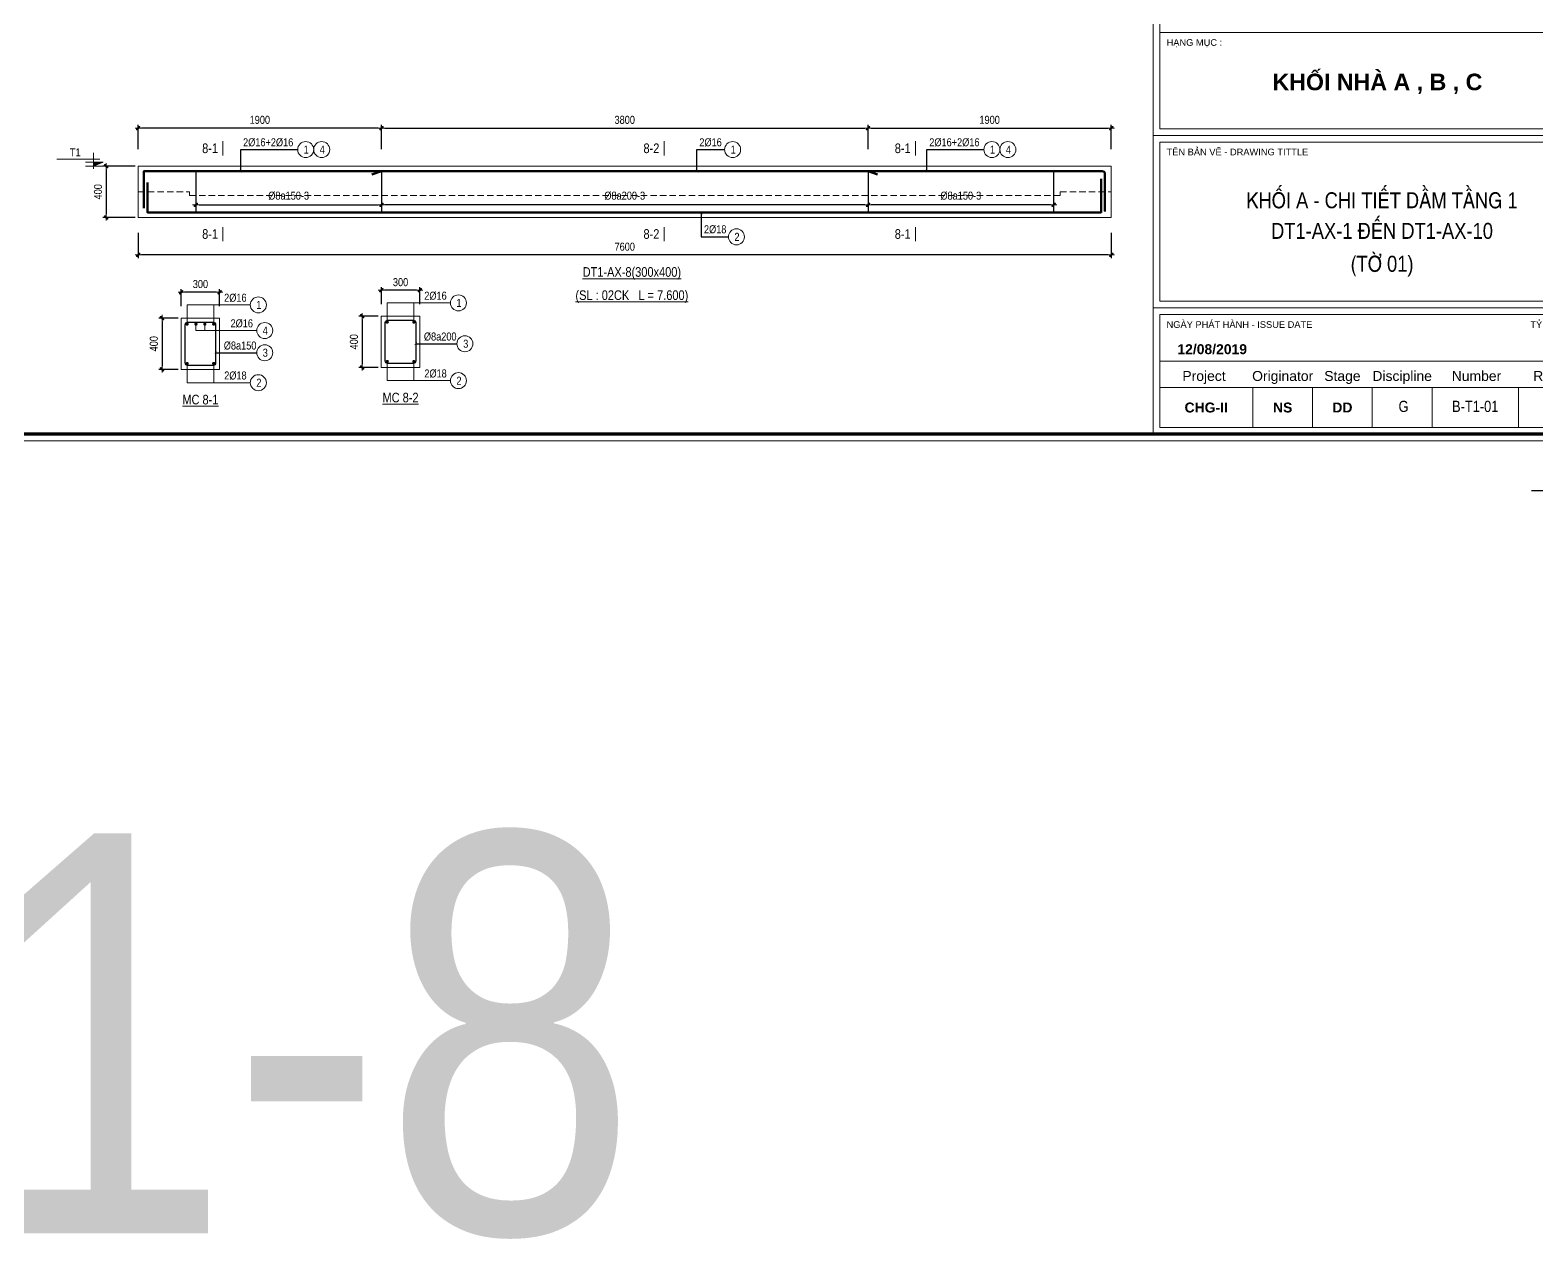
# Model space of a CAD drawing. Header units: millimetres. Extents: x 397144 to 8960116, y 345581 to 674207.
# Drawn here: x 4919086 to 4930854, y 642655 to 652098 of the extents above; entities that cross this region are included whole.
import ezdxf
from ezdxf.enums import TextEntityAlignment as Align

# ---------------------------------------------------------------- set-up
doc = ezdxf.new("R2010")
doc.units = ezdxf.units.MM
doc.header["$PDSIZE"] = -10
doc.linetypes.add('CENTER', pattern=[2, 1.25, -0.25, 0.25, -0.25])
doc.linetypes.add('HIDDEN', pattern=[0.375, 0.25, -0.125])
doc.layers.get('0').update_dxf_attribs({"linetype": 'CONTINUOUS'})
doc.layers.get('Defpoints').update_dxf_attribs({"color": 12, "linetype": 'CONTINUOUS'})
for name, color, linetype, lineweight in [('CDAI', 8, 'CONTINUOUS', 30), ('CHUNHO', 7, 'CENTER', 13), ('CTHEP', 2, 'CONTINUOUS', 50), ('DBAO', 3, 'CONTINUOUS', 20), ('DGIONG', 4, 'CONTINUOUS', 13), ('KTH', 150, 'CONTINUOUS', 5), ('Net khuat', 8, 'HIDDEN', 13), ('STICK', 1, 'CONTINUOUS', 9), ('TEXT', 7, 'CONTINUOUS', 15)]:
    doc.layers.add(name, color=color, linetype=linetype, lineweight=lineweight)
doc.layers.add('HATCH', color=7, linetype='CONTINUOUS', lineweight=5, true_color=0x2491ff)
doc.styles.add('CHG_XX_Khung ten$0$A1 BORDER$0$ARIAL', font='arial.ttf')
doc.styles.add('CHG_XX_Khung ten$0$A1 BORDER$0$Arial - Bold', font='arialbd.ttf', dxfattribs={"height": 2.5})
doc.styles.add('Star-HelCon', font='VHELVCN_0.TTF')
doc.styles.add('TTP-HelCon', font='VHELVCN_0.TTF')
doc.styles.add('VNI-HELVE-CONDENSE', font='VHELVCN_0.TTF')
doc.dimstyles.new('kc-25', dxfattribs={"dimtxt": 62.5, "dimasz": 20, "dimexe": 20, "dimexo": 50, "dimgap": 25, "dimtad": 3, "dimdec": 0, "dimzin": 0, "dimdsep": 46, "dimtxsty": 'VNI-HELVE-CONDENSE', "dimblk": 'DIM', "dimcen": 2.5, "dimclrd": 256, "dimclre": 154, "dimclrt": 7, "dimaunit": 1, "dimadec": 0, "dimazin": 0, "dimtfac": 1, "dimtdec": 0, "dimtix": 1, "dimtmove": 0, "dimatfit": 3, "dimldrblk": 'DOT', "dimfxl": 1, "dimtolj": 1, "dimtzin": 0, "dimarcsym": 0})
doc.dimstyles.new('TTP-25', dxfattribs={"dimscale": 25, "dimtxt": 2.5, "dimasz": 1, "dimexe": 1, "dimexo": 1, "dimgap": 0.09, "dimtad": 0, "dimdec": 4, "dimrnd": 5, "dimzin": 9, "dimdsep": 46, "dimtxsty": 'TTP-HelCon', "dimblk": 'Stick1', "dimcen": 0.09, "dimdle": 1.5, "dimclrd": 256, "dimclre": 256, "dimclrt": 7, "dimadec": 0, "dimazin": 0, "dimtfac": 1, "dimtdec": 4, "dimtmove": 0, "dimatfit": 3, "dimldrblk": '_ArchTick1', "dimfxl": 1, "dimtvp": 1, "dimtolj": 1, "dimtzin": 0, "dimarcsym": 0})

# ---------------------------------------------------------------- blocks, each defined once
blk = doc.blocks.new('CHG_XX_Khung ten')
for p, q in [((687, 577), (687, 17)), ((687, 107), (824, 107)), ((687, 55), (824, 55))]:
    blk.add_line(p, q)
at = {"linetype": 'Continuous'}
for p, q in [((689, 39), (822, 39)), ((716.98, 31), (716.98, 19)), ((734.98, 31), (734.98, 19)), ((752.98, 31), (752.98, 19)), ((770.98, 31), (770.98, 19)), ((797, 31), (797, 19))]:
    blk.add_line(p, q, dxfattribs=at)
blk.add_lwpolyline([(15, 579), (826, 579), (826, 15), (15, 15)], close=True)
at = {"color": 4, "linetype": 'Continuous', "const_width": 1}
blk.add_lwpolyline([(17, 577), (824, 577), (824, 17), (17, 17)], close=True, dxfattribs=at)
at = {"linetype": 'Continuous'}
for points in [[(689, 177), (822, 177), (822, 138), (689, 138)], [(689, 109), (822, 109), (822, 138), (689, 138)], [(689, 105), (822, 105), (822, 57), (689, 57)], [(689, 53), (822, 53), (822, 31), (689, 31)], [(822, 19), (689, 19), (689, 31), (822, 31)]]:
    blk.add_lwpolyline(points, close=True, dxfattribs=at)
at = {"layer": 'Defpoints', "color": 1, "ltscale": 2}
blk.add_lwpolyline([(800.94, 0), (841, 0), (841, 40)], dxfattribs=at)
at = {"style": 'CHG_XX_Khung ten$0$A1 BORDER$0$ARIAL'}
for s, p in [('HẠNG MỤC :', (691, 135)), ('TÊN BẢN VẼ - DRAWING TITTLE', (691, 102)), ('NGÀY PHÁT HÀNH - ISSUE DATE', (691, 50))]:
    blk.add_text(s, height=2, dxfattribs=at).set_placement(p, align=Align.MIDDLE_LEFT)
blk.add_text('TỶ LỆ - SCALE', height=2, dxfattribs=at).set_placement((820, 50), align=Align.MIDDLE_RIGHT)
for s, style, p in [('12/08/2019', 'CHG_XX_Khung ten$0$A1 BORDER$0$Arial - Bold', (704.75, 42.57)), ('Project', 'CHG_XX_Khung ten$0$A1 BORDER$0$ARIAL', (702.28, 34.5)), ('Originator', 'CHG_XX_Khung ten$0$A1 BORDER$0$ARIAL', (725.98, 34.5)), ('Stage', 'CHG_XX_Khung ten$0$A1 BORDER$0$ARIAL', (743.98, 34.5)), ('Discipline', 'CHG_XX_Khung ten$0$A1 BORDER$0$ARIAL', (761.98, 34.5)), ('Number', 'CHG_XX_Khung ten$0$A1 BORDER$0$ARIAL', (784.37, 34.5)), ('Revision', 'CHG_XX_Khung ten$0$A1 BORDER$0$ARIAL', (809.5, 34.5)), ('CHG-II', 'CHG_XX_Khung ten$0$A1 BORDER$0$Arial - Bold', (702.94, 25)), ('NS', 'CHG_XX_Khung ten$0$A1 BORDER$0$Arial - Bold', (725.98, 25)), ('DD', 'CHG_XX_Khung ten$0$A1 BORDER$0$Arial - Bold', (743.98, 25))]:
    blk.add_text(s, height=3, dxfattribs=dict(style=style)).set_placement(p, align=Align.MIDDLE_CENTER)
at = {"insert": (754.52, 125.61), "char_height": 5, "width": 104.1229, "attachment_point": 2, "style": 'CHG_XX_Khung ten$0$A1 BORDER$0$Arial - Bold'}
blk.add_mtext('KHỐI NHÀ A , B , C', dxfattribs=at)
blk = doc.blocks.new('Stick1')
at = {"layer": 'STICK'}
h = blk.add_hatch(color=256, dxfattribs=at)
edge = h.paths.add_edge_path()
edge.add_line((0.3, 0.5), (-0.5, -0.3))
edge.add_arc((-0.4, -0.4), 0.141, 135, 315)
edge.add_line((-0.3, -0.5), (0.5, 0.3))
edge.add_arc((0.4, 0.4), 0.141, 315, 495)
blk.add_line((1, 0), (-1, 0), dxfattribs=at)
blk.add_lwpolyline([(0.3, 0.5), (-0.5, -0.3, 1), (-0.3, -0.5), (0.5, 0.3, 1), (0.3, 0.5, 1)], format="xyb", dxfattribs=at)
blk = doc.blocks.new('*D712')
at = {"layer": 'Defpoints', "color": 0, "transparency": 16777216}
for p in [(4919930, 651333), (4919930, 651144), (4921830, 651144)]:
    blk.add_point(p, dxfattribs=at)
at = {"layer": 'KTH', "lineweight": -2, "transparency": 16777216}
for p, q in [((4919930, 651169), (4919930, 651358)), ((4921805, 651333), (4919955, 651333)), ((4921830, 651169), (4921830, 651358))]:
    blk.add_line(p, q, dxfattribs=at)
at = {"layer": 'KTH', "lineweight": -2, "transparency": 16777216, "xscale": 25, "yscale": 25, "zscale": 25, "rotation": 180}
blk.add_blockref('Stick1', (4919930, 651333), dxfattribs=at)
at = {"layer": 'KTH', "lineweight": -2, "transparency": 16777216, "xscale": 25, "yscale": 25, "zscale": 25}
blk.add_blockref('Stick1', (4921830, 651333), dxfattribs=at)
at = {"layer": 'KTH', "color": 7, "transparency": 16777216, "insert": (4920880, 651397), "char_height": 62.5, "attachment_point": 5, "style": 'TTP-HelCon'}
blk.add_mtext('\\A1;1900', dxfattribs=at)
blk = doc.blocks.new('_ArchTick1')
at = {"color": 0, "const_width": 3.81}
blk.add_lwpolyline([(-12.7, -12.7), (12.7, 12.7)], dxfattribs=at)
blk = doc.blocks.new('DIM')
h = blk.add_hatch(color=1)
h.paths.add_polyline_path([(0.49, 0.29, 1), (0.29, 0.49), (-0.19, 0), (0.19, 0)])
h.paths.add_polyline_path([(0.19, 0), (-0.19, 0), (-0.49, -0.29, 1), (-0.29, -0.49)])
at = {"color": 9}
for p, q in [((-0.19, 0), (-1.5, 0)), ((0.19, 0), (1.5, 0))]:
    blk.add_line(p, q, dxfattribs=at)
at = {"color": 1}
for p, q in [((-0.49, -0.29), (0.29, 0.49)), ((-0.29, -0.49), (0.49, 0.29)), ((-0.19, 0), (0.19, 0))]:
    blk.add_line(p, q, dxfattribs=at)
blk.add_arc((-0.39, -0.39), 0.138, 135, 315, dxfattribs=at)
blk = doc.blocks.new('*D713')
at = {"layer": 'Defpoints', "color": 0, "transparency": 16777216}
for p in [(4919930, 651035), (4919680, 650635), (4919930, 650635)]:
    blk.add_point(p, dxfattribs=at)
at = {"layer": 'KTH', "lineweight": -2, "transparency": 16777216}
for p, q in [((4919905, 651035), (4919655, 651035)), ((4919680, 651010), (4919680, 650660)), ((4919905, 650635), (4919655, 650635))]:
    blk.add_line(p, q, dxfattribs=at)
at = {"layer": 'KTH', "lineweight": -2, "transparency": 16777216, "xscale": 25, "yscale": 25, "zscale": 25}
for p, rotation in [((4919680, 651035), 90), ((4919680, 650635), 270)]:
    blk.add_blockref('Stick1', p, dxfattribs=dict(at, rotation=rotation))
at = {"layer": 'KTH', "color": 7, "transparency": 16777216, "insert": (4919616, 650835), "char_height": 62.5, "attachment_point": 5, "rotation": 90, "style": 'TTP-HelCon'}
blk.add_mtext('\\A1;400', dxfattribs=at)
blk = doc.blocks.new('CODE')
at = {"layer": 'DBAO'}
for p, q in [((-63, 0), (-138, 30)), ((-138, 30), (0, 30)), ((-138, 0), (0, 0)), ((-113, 55), (224, 55)), ((-63, -20), (-63, 105))]:
    blk.add_line(p, q, dxfattribs=at)
at = {"layer": 'HATCH', "color": 1}
blk.add_solid([(-63, 0), (-138, 30), (-63, 30)], dxfattribs=at)
blk = doc.blocks.new('*D714')
at = {"layer": 'Defpoints', "color": 0, "transparency": 16777216}
for p in [(4919930, 650540), (4927530, 650540), (4919930, 650342)]:
    blk.add_point(p, dxfattribs=at)
at = {"layer": 'KTH', "lineweight": -2, "transparency": 16777216}
for p, q in [((4919930, 650515), (4919930, 650317)), ((4927530, 650515), (4927530, 650317)), ((4927505, 650342), (4919955, 650342))]:
    blk.add_line(p, q, dxfattribs=at)
at = {"layer": 'KTH', "lineweight": -2, "transparency": 16777216, "xscale": 25, "yscale": 25, "zscale": 25, "rotation": 180}
blk.add_blockref('Stick1', (4919930, 650342), dxfattribs=at)
at = {"layer": 'KTH', "lineweight": -2, "transparency": 16777216, "xscale": 25, "yscale": 25, "zscale": 25}
blk.add_blockref('Stick1', (4927530, 650342), dxfattribs=at)
at = {"layer": 'KTH', "color": 7, "transparency": 16777216, "insert": (4923730, 650406), "char_height": 62.5, "attachment_point": 5, "style": 'TTP-HelCon'}
blk.add_mtext('\\A1;7600', dxfattribs=at)
blk = doc.blocks.new('*D715')
at = {"layer": 'Defpoints', "color": 0, "transparency": 16777216}
for p in [(4925630, 651333), (4921830, 651144), (4925630, 651144)]:
    blk.add_point(p, dxfattribs=at)
at = {"layer": 'KTH', "lineweight": -2, "transparency": 16777216}
for p, q in [((4921830, 651169), (4921830, 651358)), ((4921855, 651333), (4925605, 651333)), ((4925630, 651169), (4925630, 651358))]:
    blk.add_line(p, q, dxfattribs=at)
at = {"layer": 'KTH', "lineweight": -2, "transparency": 16777216, "xscale": 25, "yscale": 25, "zscale": 25, "rotation": 180}
blk.add_blockref('Stick1', (4921830, 651333), dxfattribs=at)
at = {"layer": 'KTH', "lineweight": -2, "transparency": 16777216, "xscale": 25, "yscale": 25, "zscale": 25}
blk.add_blockref('Stick1', (4925630, 651333), dxfattribs=at)
at = {"layer": 'KTH', "color": 7, "transparency": 16777216, "insert": (4923730, 651397), "char_height": 62.5, "attachment_point": 5, "style": 'TTP-HelCon'}
blk.add_mtext('\\A1;3800', dxfattribs=at)
blk = doc.blocks.new('*D716')
at = {"layer": 'Defpoints', "color": 0, "transparency": 16777216}
for p in [(4927530, 651333), (4925630, 651144), (4927530, 651144)]:
    blk.add_point(p, dxfattribs=at)
at = {"layer": 'KTH', "lineweight": -2, "transparency": 16777216}
for p, q in [((4925630, 651169), (4925630, 651358)), ((4925655, 651333), (4927505, 651333)), ((4927530, 651169), (4927530, 651358))]:
    blk.add_line(p, q, dxfattribs=at)
at = {"layer": 'KTH', "lineweight": -2, "transparency": 16777216, "xscale": 25, "yscale": 25, "zscale": 25, "rotation": 180}
blk.add_blockref('Stick1', (4925630, 651333), dxfattribs=at)
at = {"layer": 'KTH', "lineweight": -2, "transparency": 16777216, "xscale": 25, "yscale": 25, "zscale": 25}
blk.add_blockref('Stick1', (4927530, 651333), dxfattribs=at)
at = {"layer": 'KTH', "color": 7, "transparency": 16777216, "insert": (4926580, 651397), "char_height": 62.5, "attachment_point": 5, "style": 'TTP-HelCon'}
blk.add_mtext('\\A1;1900', dxfattribs=at)
blk = doc.blocks.new('*D717')
at = {"layer": 'Defpoints', "color": 0, "transparency": 16777216}
for p in [(4920380, 650874), (4921830, 650874), (4921830, 650734)]:
    blk.add_point(p, dxfattribs=at)
at = {"layer": 'KTH', "lineweight": -2, "transparency": 16777216}
for p, q in [((4920380, 650849), (4920380, 650709)), ((4921830, 650849), (4921830, 650709)), ((4920405, 650734), (4921805, 650734))]:
    blk.add_line(p, q, dxfattribs=at)
at = {"layer": 'KTH', "lineweight": -2, "transparency": 16777216, "xscale": 25, "yscale": 25, "zscale": 25, "rotation": 180}
blk.add_blockref('Stick1', (4920380, 650734), dxfattribs=at)
at = {"layer": 'KTH', "lineweight": -2, "transparency": 16777216, "xscale": 25, "yscale": 25, "zscale": 25}
blk.add_blockref('Stick1', (4921830, 650734), dxfattribs=at)
at = {"layer": 'KTH', "color": 7, "transparency": 16777216, "insert": (4921105, 650804), "char_height": 62.5, "attachment_point": 5, "style": 'TTP-HelCon'}
blk.add_mtext('\\A1;Þ8a150-3', dxfattribs=at)
blk = doc.blocks.new('*D718')
at = {"layer": 'Defpoints', "color": 0, "transparency": 16777216}
for p in [(4921830, 650874), (4925630, 650874), (4921830, 650734)]:
    blk.add_point(p, dxfattribs=at)
at = {"layer": 'KTH', "lineweight": -2, "transparency": 16777216}
for p, q in [((4921830, 650849), (4921830, 650709)), ((4925630, 650849), (4925630, 650709)), ((4925605, 650734), (4921855, 650734))]:
    blk.add_line(p, q, dxfattribs=at)
at = {"layer": 'KTH', "lineweight": -2, "transparency": 16777216, "xscale": 25, "yscale": 25, "zscale": 25, "rotation": 180}
blk.add_blockref('Stick1', (4921830, 650734), dxfattribs=at)
at = {"layer": 'KTH', "lineweight": -2, "transparency": 16777216, "xscale": 25, "yscale": 25, "zscale": 25}
blk.add_blockref('Stick1', (4925630, 650734), dxfattribs=at)
at = {"layer": 'KTH', "color": 7, "transparency": 16777216, "insert": (4923730, 650804), "char_height": 62.5, "attachment_point": 5, "style": 'TTP-HelCon'}
blk.add_mtext('\\A1;Þ8a200-3', dxfattribs=at)
blk = doc.blocks.new('*D719')
at = {"layer": 'Defpoints', "color": 0, "transparency": 16777216}
for p in [(4925630, 650874), (4927080, 650874), (4925630, 650734)]:
    blk.add_point(p, dxfattribs=at)
at = {"layer": 'KTH', "lineweight": -2, "transparency": 16777216}
for p, q in [((4925630, 650849), (4925630, 650709)), ((4927080, 650849), (4927080, 650709)), ((4927055, 650734), (4925655, 650734))]:
    blk.add_line(p, q, dxfattribs=at)
at = {"layer": 'KTH', "lineweight": -2, "transparency": 16777216, "xscale": 25, "yscale": 25, "zscale": 25, "rotation": 180}
blk.add_blockref('Stick1', (4925630, 650734), dxfattribs=at)
at = {"layer": 'KTH', "lineweight": -2, "transparency": 16777216, "xscale": 25, "yscale": 25, "zscale": 25}
blk.add_blockref('Stick1', (4927080, 650734), dxfattribs=at)
at = {"layer": 'KTH', "color": 7, "transparency": 16777216, "insert": (4926355, 650804), "char_height": 62.5, "attachment_point": 5, "style": 'TTP-HelCon'}
blk.add_mtext('\\A1;Þ8a150-3', dxfattribs=at)
blk = doc.blocks.new('MC')
at = {"layer": 'CTHEP', "const_width": 10}
blk.add_lwpolyline([(0, 150), (0, 0)], dxfattribs=at)
at = {"layer": 'TEXT', "style": 'TTP-HelCon'}
blk.add_attdef('A', text='', height=100, dxfattribs=at).set_placement((-50, 26), align=Align.RIGHT)
blk = doc.blocks.new('*D720')
at = {"layer": 'Defpoints', "color": 0, "ltscale": 500, "transparency": 16777216}
for p in [(4920266, 650050), (4920266, 649917), (4920566, 649917)]:
    blk.add_point(p, dxfattribs=at)
at = {"layer": 'KTH', "lineweight": -2, "ltscale": 500, "transparency": 16777216}
for p, q in [((4920266, 649942), (4920266, 650075)), ((4920566, 649942), (4920566, 650075)), ((4920541, 650050), (4920291, 650050))]:
    blk.add_line(p, q, dxfattribs=at)
at = {"layer": 'KTH', "lineweight": -2, "ltscale": 500, "transparency": 16777216, "xscale": 25, "yscale": 25, "zscale": 25, "rotation": 180}
blk.add_blockref('Stick1', (4920266, 650050), dxfattribs=at)
at = {"layer": 'KTH', "lineweight": -2, "ltscale": 500, "transparency": 16777216, "xscale": 25, "yscale": 25, "zscale": 25}
blk.add_blockref('Stick1', (4920566, 650050), dxfattribs=at)
at = {"layer": 'KTH', "color": 7, "ltscale": 500, "transparency": 16777216, "insert": (4920416, 650114), "char_height": 62.5, "attachment_point": 5, "style": 'TTP-HelCon'}
blk.add_mtext('\\A1;300', dxfattribs=at)
blk = doc.blocks.new('*D721')
at = {"layer": 'Defpoints', "color": 0, "ltscale": 500, "transparency": 16777216}
for p in [(4920266, 649848), (4920116, 649448), (4920266, 649448)]:
    blk.add_point(p, dxfattribs=at)
at = {"layer": 'KTH', "lineweight": -2, "ltscale": 500, "transparency": 16777216}
for p, q in [((4920241, 649848), (4920091, 649848)), ((4920116, 649823), (4920116, 649473)), ((4920241, 649448), (4920091, 649448))]:
    blk.add_line(p, q, dxfattribs=at)
at = {"layer": 'KTH', "lineweight": -2, "ltscale": 500, "transparency": 16777216, "xscale": 25, "yscale": 25, "zscale": 25}
for p, rotation in [((4920116, 649848), 90), ((4920116, 649448), 270)]:
    blk.add_blockref('Stick1', p, dxfattribs=dict(at, rotation=rotation))
at = {"layer": 'KTH', "color": 7, "ltscale": 500, "transparency": 16777216, "insert": (4920052, 649648), "char_height": 62.5, "attachment_point": 5, "rotation": 90, "style": 'TTP-HelCon'}
blk.add_mtext('\\A1;400', dxfattribs=at)
blk = doc.blocks.new('*D722')
at = {"layer": 'Defpoints', "color": 0, "ltscale": 500, "transparency": 16777216}
for p in [(4921829, 650066), (4921829, 649932), (4922129, 649932)]:
    blk.add_point(p, dxfattribs=at)
at = {"layer": 'KTH', "lineweight": -2, "ltscale": 500, "transparency": 16777216}
for p, q in [((4921829, 649957), (4921829, 650091)), ((4922129, 649957), (4922129, 650091)), ((4922104, 650066), (4921854, 650066))]:
    blk.add_line(p, q, dxfattribs=at)
at = {"layer": 'KTH', "lineweight": -2, "ltscale": 500, "transparency": 16777216, "xscale": 25, "yscale": 25, "zscale": 25, "rotation": 180}
blk.add_blockref('Stick1', (4921829, 650066), dxfattribs=at)
at = {"layer": 'KTH', "lineweight": -2, "ltscale": 500, "transparency": 16777216, "xscale": 25, "yscale": 25, "zscale": 25}
blk.add_blockref('Stick1', (4922129, 650066), dxfattribs=at)
at = {"layer": 'KTH', "color": 7, "ltscale": 500, "transparency": 16777216, "insert": (4921979, 650129), "char_height": 62.5, "attachment_point": 5, "style": 'TTP-HelCon'}
blk.add_mtext('\\A1;300', dxfattribs=at)
blk = doc.blocks.new('*D723')
at = {"layer": 'Defpoints', "color": 0, "ltscale": 500, "transparency": 16777216}
for p in [(4921829, 649863), (4921679, 649463), (4921829, 649463)]:
    blk.add_point(p, dxfattribs=at)
at = {"layer": 'KTH', "lineweight": -2, "ltscale": 500, "transparency": 16777216}
for p, q in [((4921804, 649863), (4921654, 649863)), ((4921679, 649838), (4921679, 649488)), ((4921804, 649463), (4921654, 649463))]:
    blk.add_line(p, q, dxfattribs=at)
at = {"layer": 'KTH', "lineweight": -2, "ltscale": 500, "transparency": 16777216, "xscale": 25, "yscale": 25, "zscale": 25}
for p, rotation in [((4921679, 649863), 90), ((4921679, 649463), 270)]:
    blk.add_blockref('Stick1', p, dxfattribs=dict(at, rotation=rotation))
at = {"layer": 'KTH', "color": 7, "ltscale": 500, "transparency": 16777216, "insert": (4921615, 649663), "char_height": 62.5, "attachment_point": 5, "rotation": 90, "style": 'TTP-HelCon'}
blk.add_mtext('\\A1;400', dxfattribs=at)

msp = doc.modelspace()

# ---------------------------------------------------------------- texts
at = {"layer": 'CHUNHO', "style": 'Star-HelCon'}
msp.add_text('G', height=87.5, dxfattribs=at).set_placement((4929812.86689, 649115.03423), align=Align.CENTER)
at = {"layer": 'TEXT', "color": 1, "style": 'TTP-HelCon'}
msp.add_text('15 X1-8', height=3125, dxfattribs=at).set_placement((4911295.4301, 642699.06891))

# ---------------------------------------------------------------- next in the draw order: block references
at = {"layer": 'KTH', "ltscale": 0.8, "xscale": 25.92478421702978, "yscale": 25.92478421702978, "zscale": 25.92478421702978}
msp.add_blockref('CHG_XX_Khung ten', (4910047.85616, 648501.85593), dxfattribs=at)

# ---------------------------------------------------------------- next in the draw order: linework, layer by layer
at = {"layer": 'CDAI', "ltscale": 52.5}
for p, q in [((4920380.0816, 651000.38902), (4920380.0816, 650670.38902)), ((4921830.08154, 651000.38902), (4921830.08154, 650670.38902)), ((4925630.08155, 651000.38902), (4925630.08155, 650670.38902)), ((4927080.08155, 651000.38902), (4927080.08155, 650670.38902))]:
    msp.add_line(p, q, dxfattribs=at)
at = {"layer": 'CDAI'}
for points in [[(4920315.72596, 649816.35879), (4920515.72596, 649816.35879, -0.4142135624), (4920534.47596, 649797.60879), (4920534.47596, 649497.60879, -0.4142135624), (4920515.72596, 649478.85879), (4920315.72596, 649478.85879, -0.4142135624), (4920296.97596, 649497.60879), (4920296.97596, 649797.60879, -0.4142135624)], [(4921878.8277, 649832.16225), (4922078.8277, 649832.16225, -0.4142135624), (4922097.5777, 649813.41225), (4922097.5777, 649513.41225, -0.4142135624), (4922078.8277, 649494.66225), (4921878.8277, 649494.66225, -0.4142135624), (4921860.0777, 649513.41225), (4921860.0777, 649813.41225, -0.4142135624)]]:
    msp.add_lwpolyline(points, format="xyb", close=True, dxfattribs=at)
at = {"layer": 'CTHEP'}
for p, q in [((4921755.08154, 650971.38902), (4921830.08154, 650996.38902)), ((4925705.08155, 650971.38902), (4925630.08155, 650996.38902))]:
    msp.add_line(p, q, dxfattribs=at)
msp.add_lwpolyline([(4919975.08154, 650706.44792), (4919975.08154, 650706.44792), (4919975.08154, 650996.38902), (4927460.08155, 650996.38902, -0.414213562), (4927480.08155, 650976.38902), (4927480.08155, 650684.84792), (4927480.08155, 650684.84792)], format="xyb", dxfattribs=at)
msp.add_lwpolyline([(4920002.19517, 650906.65757), (4920002.19517, 650674.38902), (4927450.59698, 650674.38902), (4927450.59698, 650937.44658)], dxfattribs=at)
at = {"layer": 'CTHEP', "const_width": 12.5}
for points in [[(4920305.72596, 649801.35879, 1), (4920318.22596, 649801.35879, 1)], [(4920374.89262, 649801.35879, 1), (4920387.39262, 649801.35879, 1)], [(4920444.05929, 649801.35879, 1), (4920456.55929, 649801.35879, 1)], [(4920513.22596, 649801.35879, 1), (4920525.72596, 649801.35879, 1)], [(4921868.8277, 649817.16225, 1), (4921881.3277, 649817.16225, 1)], [(4922076.3277, 649817.16225, 1), (4922088.8277, 649817.16225, 1)], [(4920305.72596, 649493.85879, 1), (4920318.22596, 649493.85879, 1)], [(4920513.22596, 649493.85879, 1), (4920525.72596, 649493.85879, 1)], [(4921868.8277, 649509.66225, 1), (4921881.3277, 649509.66225, 1)], [(4922076.3277, 649509.66225, 1), (4922088.8277, 649509.66225, 1)]]:
    msp.add_lwpolyline(points, format="xyb", close=True, dxfattribs=at)
at = {"layer": 'DBAO'}
msp.add_lwpolyline([(4919930.08154, 651035.38902), (4927530.08155, 651035.38902), (4927530.08155, 651035.38902), (4927530.08155, 650635.38902), (4919930.08154, 650635.38902), (4919930.08154, 650635.38902), (4919930.08154, 651035.38902), (4919930.08154, 651035.38902)], dxfattribs=at)
at = {"layer": 'DBAO', "flags": 128}
for points in [[(4920265.72596, 649847.60879), (4920565.72596, 649847.60879)], [(4920565.72596, 649847.60879), (4920565.72596, 649447.60879), (4920265.72596, 649447.60879), (4920265.72596, 649847.60879)], [(4921828.8277, 649863.41225), (4922128.8277, 649863.41225)], [(4922128.8277, 649863.41225), (4922128.8277, 649463.41225), (4921828.8277, 649463.41225), (4921828.8277, 649863.41225)]]:
    msp.add_lwpolyline(points, dxfattribs=at)
at = {"layer": 'DGIONG'}
for p, q in [((4921875.0777, 649817.16225), (4921875.0777, 649967.16225)), ((4921875.0777, 649967.16225), (4922368.8277, 649967.16225)), ((4922082.5777, 649817.16225), (4922082.5777, 649967.16225)), ((4920311.97596, 649801.35879), (4920311.97596, 649951.35879)), ((4920311.97596, 649951.35879), (4920805.72596, 649951.35879)), ((4920519.47596, 649801.35879), (4920519.47596, 649951.35879)), ((4920381.14262, 649801.35879), (4920381.14262, 649751.35879)), ((4920381.14262, 649751.35879), (4920855.72596, 649751.35879)), ((4920450.30929, 649801.35879), (4920450.30929, 649751.35879)), ((4920311.97596, 649343.85879), (4920311.97596, 649493.85879)), ((4920519.47596, 649343.85879), (4920519.47596, 649493.85879)), ((4921875.0777, 649359.66225), (4921875.0777, 649509.66225)), ((4922082.5777, 649359.66225), (4922082.5777, 649509.66225)), ((4920311.97596, 649343.85879), (4920805.72596, 649343.85879)), ((4921875.0777, 649359.66225), (4922368.8277, 649359.66225))]:
    msp.add_line(p, q, dxfattribs=at)
for centre in [(4921238.03113, 651164.89813), (4921363.03113, 651164.89813), (4924572.74219, 651164.89813), (4926597.63064, 651164.89813), (4926722.63064, 651164.89813), (4924602.60329, 650483.34476), (4920868.22596, 649951.35879), (4922431.3277, 649967.16225), (4920918.22596, 649751.35879), (4920918.18797, 649577.96083), (4922481.28972, 649648.26429), (4920868.22596, 649343.85879), (4922431.3277, 649359.66225)]:
    msp.add_circle(centre, 62.5, dxfattribs=at)
at = {"layer": 'Net khuat', "ltscale": 200}
for p, q in [((4919930.0816, 650835.38902), (4920330.0816, 650835.38902)), ((4920330.0816, 650835.38902), (4920330.0816, 650805.38902)), ((4920330.0816, 650805.38902), (4927130.08155, 650805.38902)), ((4927130.08155, 650805.38902), (4927130.08155, 650835.38902)), ((4927130.08155, 650835.38902), (4927530.08155, 650835.38902))]:
    msp.add_line(p, q, dxfattribs=at)

# ---------------------------------------------------------------- next in the draw order: block references
at = {"xscale": 0.75, "yscale": 0.75, "zscale": 0.75}
for p, values in [((4920591.30954, 651118.28336), {'A': '8-1'}), ((4924038.08155, 651118.28336), {'A': '8-2'}), ((4926000.66647, 651118.28336), {'A': '8-1'}), ((4920591.30954, 650448.529), {'A': '8-1'}), ((4924038.08155, 650448.529), {'A': '8-2'}), ((4926000.66647, 650448.529), {'A': '8-1'})]:
    msp.add_blockref('MC', p, dxfattribs=at).add_auto_attribs(values)
at = {"layer": 'KTH', "linetype": 'Continuous', "xscale": -1}
msp.add_blockref('CODE', (4919517.58154, 651035.38902), dxfattribs=at)

# ---------------------------------------------------------------- next in the draw order: texts
at = {"layer": 'CHUNHO', "style": 'Star-HelCon'}
for s, height, p in [('KHOÁI A - CHI TIEÁT DAÀM TAÀNG 1', 125, (4929644.54395, 650706.40923)), ('DT1-AX-1 ÑEÁN DT1-AX-10', 125, (4929644.54395, 650467.35178)), ('(TÔØ 01)', 125, (4929644.54395, 650210.22584)), ('B-T1-01', 87.5, (4930372.65339, 649115.03423))]:
    msp.add_text(s, height=height, dxfattribs=at).set_placement(p, align=Align.CENTER)
at = {"layer": 'TEXT', "style": 'TTP-HelCon'}
for s, p in [('2Þ16+2Þ16', (4920749.02911, 651190.75107)), ('2Þ16', (4924312.6183, 651190.75107)), ('2Þ16+2Þ16', (4926108.62862, 651190.75107)), ('2Þ18', (4924348.79542, 650511.24182)), ('2Þ16', (4920601.18429, 649976.35879)), ('2Þ16', (4922164.28604, 649992.16225)), ('2Þ16', (4920651.18429, 649776.35879)), ('Þ8a200', (4922161.51191, 649673.26429)), ('Þ8a150', (4920598.41017, 649602.96083)), ('2Þ18', (4920601.44963, 649368.85879)), ('2Þ18', (4922164.55138, 649384.66225))]:
    msp.add_text(s, height=62.5, dxfattribs=at).set_placement(p)
msp.add_text('T1    ', height=62.5, dxfattribs=at).set_placement((4919559.84821, 651112.38401), align=Align.RIGHT)
at = {"layer": 'TEXT', "style": 'Star-HelCon'}
for s, p in [('1', (4921242.1978, 651164.89813)), ('4', (4921367.1978, 651164.89813)), ('1', (4924576.90886, 651164.89813)), ('1', (4926601.79731, 651164.89813)), ('4', (4926726.79731, 651164.89813)), ('2', (4924606.76995, 650483.34476)), ('1', (4920872.39262, 649951.35879)), ('1', (4922435.49437, 649967.16225)), ('4', (4920922.39262, 649751.35879)), ('3', (4920922.35464, 649577.96083)), ('3', (4922488.26209, 649648.32729)), ('2', (4920872.39262, 649343.85879)), ('2', (4922435.49437, 649359.66225))]:
    msp.add_text(s, height=62.5, dxfattribs=at).set_placement(p, align=Align.MIDDLE)
at = {"layer": 'TEXT', "style": 'TTP-HelCon'}
for s, p in [('%%UDT1-AX-8(300x400)', (4923785.63267, 650171.44362)), ('%%U(SL : 02CK   L = 7.600)', (4923785.63267, 649990.24672)), ('%%UMC 8-1', (4920415.72596, 649174.31525)), ('%%UMC 8-2', (4921978.8277, 649190.11871))]:
    msp.add_text(s, height=75, dxfattribs=at).set_placement(p, align=Align.CENTER)

# ---------------------------------------------------------------- next in the draw order: dimensions: what is measured, and where the dimension line sits
at = {"layer": 'KTH'}
for base, p1, p2, picture, middle in [((4919930.08154, 651332.78336), (4921830.08154, 651143.78336), (4919930.08154, 651143.78336), '*D712', (4920880.08154, 651396.6167)), ((4919930.08154, 650342.04483), (4927530.08155, 650540.0227), (4919930.08154, 650540.0227), '*D714', (4923730.08155, 650405.87816))]:
    dim = msp.add_linear_dim(base=base, p1=p1, p2=p2, dimstyle='TTP-25', override={"dimtmove": 1}, dxfattribs=at)
    dim.commit()
    dim.dimension.update_dxf_attribs({"geometry": picture, "text_midpoint": middle})
for base, p1, p2, angle, picture, middle in [((4925630.08155, 651332.78336), (4921830.08154, 651143.78336), (4925630.08155, 651143.78336), 180, '*D715', (4923730.08155, 651396.6167)), ((4927530.08155, 651332.78336), (4925630.08155, 651143.78336), (4927530.08155, 651143.78336), 180, '*D716', (4926580.08155, 651396.6167)), ((4919680.08154, 650635.38902), (4919930.08154, 651035.38902), (4919930.08154, 650635.38902), 270, '*D713', (4919616.24821, 650835.38902))]:
    dim = msp.add_linear_dim(base=base, p1=p1, p2=p2, angle=angle, dimstyle='TTP-25', override={"dimtmove": 1}, dxfattribs=at)
    dim.commit()
    dim.dimension.update_dxf_attribs({"geometry": picture, "text_midpoint": middle})
dim = msp.add_linear_dim(base=(4921830.08154, 650733.69981), p1=(4920380.0816, 650873.71299), p2=(4921830.08154, 650873.71299), text='Þ8a150-3', dimstyle='TTP-25', override={"dimtmove": 1}, dxfattribs=at)
dim.commit()
dim.dimension.update_dxf_attribs({"geometry": '*D717', "text_midpoint": (4921105.08157, 650803.61648)})
for base, p1, p2, text, picture, middle in [((4921830.08154, 650733.69981), (4925630.08155, 650873.71299), (4921830.08154, 650873.71299), 'Þ8a200-3', '*D718', (4923730.08155, 650803.61648)), ((4925630.08155, 650733.69981), (4927080.08155, 650873.71299), (4925630.08155, 650873.71299), 'Þ8a150-3', '*D719', (4926355.08155, 650803.61648))]:
    dim = msp.add_linear_dim(base=base, p1=p1, p2=p2, angle=180, text=text, dimstyle='TTP-25', override={"dimtmove": 1}, dxfattribs=at)
    dim.commit()
    dim.dimension.update_dxf_attribs({"geometry": picture, "text_midpoint": middle})
at = {"layer": 'KTH', "ltscale": 500}
for base, p1, p2, picture, middle in [((4920265.72596, 650049.85879), (4920565.72596, 649916.62074), (4920265.72596, 649916.62074), '*D720', (4920415.72596, 650113.69212)), ((4921828.8277, 650065.66225), (4922128.8277, 649932.42419), (4921828.8277, 649932.42419), '*D722', (4921978.8277, 650129.49558))]:
    dim = msp.add_linear_dim(base=base, p1=p1, p2=p2, dimstyle='TTP-25', override={"dimtxsty": 'TTP-HelCon'}, dxfattribs=at)
    dim.commit()
    dim.dimension.update_dxf_attribs({"geometry": picture, "text_midpoint": middle})
for base, p1, p2, picture, middle in [((4920115.89314, 649447.60879), (4920265.72596, 649847.60879), (4920265.72596, 649447.60879), '*D721', (4920052.05981, 649647.60879)), ((4921678.99489, 649463.41225), (4921828.8277, 649863.41225), (4921828.8277, 649463.41225), '*D723', (4921615.16156, 649663.41225))]:
    dim = msp.add_linear_dim(base=base, p1=p1, p2=p2, angle=90, dimstyle='TTP-25', override={"dimtxsty": 'TTP-HelCon'}, dxfattribs=at)
    dim.commit()
    dim.dimension.update_dxf_attribs({"geometry": picture, "text_midpoint": middle})

# ---------------------------------------------------------------- next in the draw order: leaders
at = {"layer": 'DGIONG'}
for points in [[(4920730.51734, 650996.38902), (4920730.51707, 651164.89813), (4921175.53113, 651164.89813)], [(4924294.10653, 650996.38902), (4924294.10627, 651164.89813), (4924510.24219, 651164.89813)], [(4926090.11685, 650996.38902), (4926090.11659, 651164.89813), (4926535.13064, 651164.89813)], [(4924325.78365, 650670.38902), (4924325.78339, 650483.34476), (4924540.10329, 650483.34476)], [(4922097.5777, 649648.26429), (4922418.78972, 649648.26429)], [(4920534.47596, 649577.96083), (4920855.68797, 649577.96083)]]:
    msp.add_leader(points, dimstyle='kc-25', override={"dimtad": 0, "dimldrblk": 'ArchTick', "dimfxl": 100, "dimarcsym": 1}, dxfattribs=at)

doc.saveas('drawing.dxf')
